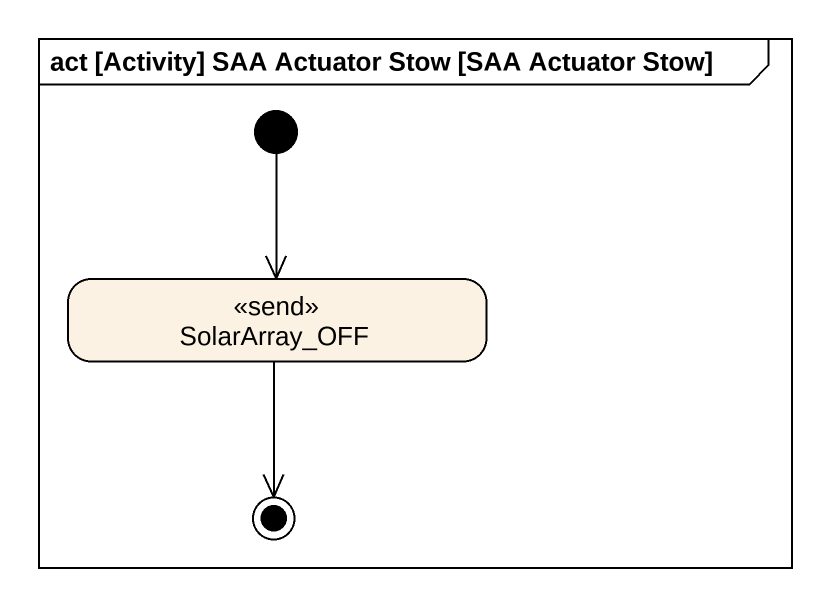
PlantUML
@startuml
mainframe act [Activity] SAA Actuator Stow [SAA Actuator Stow]
hide empty description
state SolarArray_OFF <<send>>
[*] --> SolarArray_OFF
SolarArray_OFF --> [*]
@enduml
